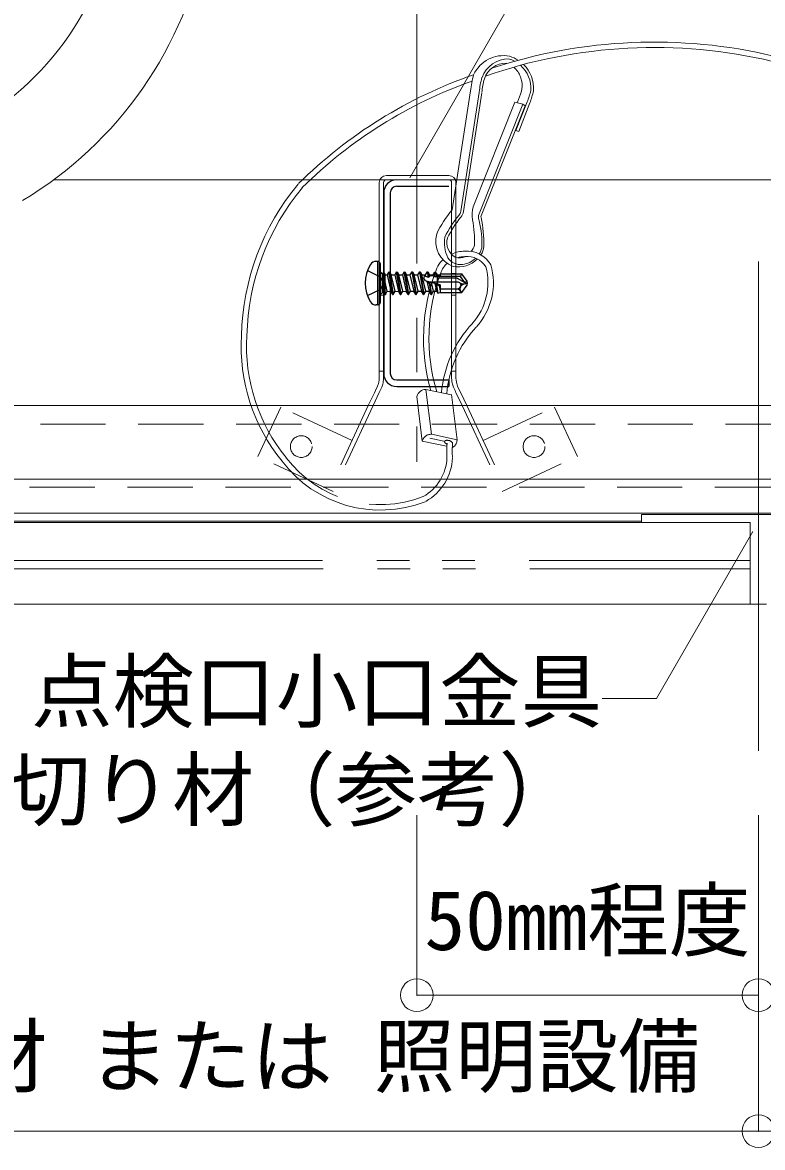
# Model space of a CAD drawing. Units: millimetres on the paper, with parts at other scales. Extents: x -195 to 195, y -140 to 138.
# Drawn here: x 105.04 to 118.65, y -70.45 to -49.77 of the extents above; entities that cross this region are included whole.
import ezdxf
from ezdxf.enums import TextEntityAlignment as Align

# ---------------------------------------------------------------- set-up
doc = ezdxf.new("R2010")
doc.units = ezdxf.units.MM
doc.header["$PDMODE"] = 32
doc.header["$PDSIZE"] = 0.6
for name, pattern in [('CHAIN1', [8, 5, -1, 1, -1]), ('CHAIN2', [12, 9, -1, 1, -1]), ('DASHED1', [1.8, 1.2, -0.6]), ('DOUBLE_CHAIN2', [12.8, 9, -1, 0.6, -0.6, 0.6, -1])]:
    doc.linetypes.add(name, pattern=pattern)
for name, color, linetype, lineweight in [('4-0_中心線', 4, 'CHAIN2', 9), ('4-2_横架材(スタッド)', 3, 'Continuous', 18), ('4-3_Hバー受け', 2, 'Continuous', 25), ('4-4_点検口枠等', 4, 'Continuous', 9), ('4-5_寸法', 4, 'Continuous', 9), ('4-6_文字', 7, 'Continuous', 18), ('4-A_クリップ', 7, 'Continuous', 18), ('4-C_ビス・アンカーボルト・強調図形', 2, 'Continuous', 25), ('4-D_パネル', 4, 'Continuous', 9)]:
    doc.layers.add(name, color=color, linetype=linetype, lineweight=lineweight)
doc.styles.add('ＭＳ ゴシック', font='')
doc.styles.get('ＭＳ ゴシック').set_extended_font_data('MS Gothic')

msp = doc.modelspace()

# ---------------------------------------------------------------- linework, layer by layer
at = {"layer": '4-0_中心線'}
for p, q in [((112.296, -45.197), (112.296, -57.842)), ((118.576, -54.16), (118.576, -63.159))]:
    msp.add_line(p, q, dxfattribs=at)
at = {"layer": '4-2_横架材(スタッド)'}
msp.add_line((136.227, -52.66), (105.619, -52.66), dxfattribs=at)
at = {"layer": '4-3_Hバー受け'}
for p, q in [((111.686, -52.9), (111.686, -56.22)), ((111.806, -52.9), (111.806, -56.22)), ((111.926, -52.78), (112.886, -52.78)), ((111.926, -56.34), (112.886, -56.34)), ((112.886, -56.34), (112.886, -56.46)), ((111.926, -56.46), (112.886, -56.46))]:
    msp.add_line(p, q, dxfattribs=at)
for centre, radius, start, end in [((111.926, -52.9), 0.24, 90, 180), ((111.926, -52.9), 0.12, 90, 180), ((111.926, -56.22), 0.24, 180, 270), ((111.926, -56.22), 0.12, 180, 270)]:
    msp.add_arc(centre, radius, start, end, dxfattribs=at)
at = {"layer": '4-4_点検口枠等'}
for p, q in [((113.283, -51.028), (112.944, -53.212)), ((113.441, -51.053), (113.102, -53.237)), ((113.49, -51.061), (113.152, -53.244)), ((114.099, -51.232), (113.329, -53.155)), ((114.246, -51.268), (113.427, -53.314)), ((114.326, -51.229), (114.116, -51.753)), ((114.373, -51.246), (114.17, -51.774)), ((114.286, -51.303), (113.477, -53.322)), ((114.116, -51.753), (114.17, -51.774)), ((112.462, -56.516), (112.933, -56.615)), ((112.462, -56.516), (112.562, -57.338)), ((133.661, -56.812), (101.96, -56.812)), ((133.392, -58.163), (101.624, -58.163)), ((116.426, -58.935), (101.553, -58.935)), ((133.34, -58.79), (101.56, -58.79)), ((116.426, -58.96), (116.426, -58.81)), ((118.576, -60.46), (118.576, -58.81)), ((118.426, -58.96), (116.426, -58.96)), ((118.426, -60.46), (118.426, -58.96)), ((118.726, -60.46), (118.426, -60.46))]:
    msp.add_line(p, q, dxfattribs=at)
at = {"layer": '4-4_点検口枠等', "linetype": 'DASHED1'}
for p, q in [((112.297, -56.643), (112.396, -57.466)), ((112.932, -56.607), (113.034, -57.438)), ((133.573, -57.15), (101.85, -57.15)), ((112.393, -57.465), (112.838, -57.559)), ((112.791, -57.462), (112.536, -57.412)), ((112.562, -57.338), (113.034, -57.438)), ((133.376, -58.308), (101.605, -58.308))]:
    msp.add_line(p, q, dxfattribs=at)
at = {"layer": '4-4_点検口枠等'}
for points in [[(114.099, -51.232), (114.246, -51.268), (114.286, -51.303)], [(120.726, -58.96), (120.726, -58.81), (116.426, -58.81)]]:
    msp.add_lwpolyline(points, dxfattribs=at)
for centre, radius, start, end in [((116.66, -59.658), 9.429, 76.668, 109.2028), ((116.66, -59.658), 9.529, 76.668, 108.2481), ((113.885, -50.976), 0.598, 78.8468, 155.7005), ((113.99, -50.968), 0.531, 90.3621, 159.1584), ((113.825, -50.982), 0.568, 61.8026, 73.4568), ((113.825, -50.982), 0.618, 57.1301, 73.4568), ((113.934, -50.937), 0.418, 88.8542, 161.1256), ((113.837, -50.888), 0.383, 72.5653, 74.0238), ((113.837, -50.888), 0.383, 17.8489, 51.0623), ((113.825, -50.982), 0.568, 356.3469, 48.6309), ((113.825, -50.982), 0.618, 355.9028, 45.5918), ((116.14, -58.827), 8.568, 109.0763, 134.643), ((116.14, -58.827), 8.468, 109.5115, 134.643), ((115.252, -51.253), 1.982, 164.7104, 173.5041), ((115.252, -51.253), 1.822, 164.9291, 173.5041), ((115.252, -51.253), 1.772, 165.3225, 173.5041), ((115.252, -51.253), 1.772, 165.3225, 173.5041), ((113.81, -50.942), 0.427, 11.9265, 23.7518), ((113.751, -50.914), 0.481, 345.6606, 7.1252), ((112.196, -50.453), 2.103, 338.1827, 343.9904), ((112.196, -50.453), 2.267, 339.9801, 345.5704), ((112.196, -50.453), 2.317, 339.9801, 345.6852), ((113.59, -55.627), 4.52, 140.2801, 178.6933), ((113.59, -55.627), 4.42, 140.2801, 178.6933), ((114.469, -54.505), 1.998, 139.7082, 154.8024), ((114.469, -54.505), 1.839, 139.7082, 154.5247), ((114.469, -54.505), 1.788, 139.7082, 154.209), ((113.008, -53.241), 0.0946, 308.1359, 2.7614), ((112.89, -53.187), 0.268, 323.1719, 347.7254), ((114.224, -53.314), 0.909, 169.9446, 185.2434), ((113.745, -53.316), 0.318, 179.6528, 197.8868), ((113.514, -53.341), 0.0407, 153.0873, 199.5751), ((111.172, -53.801), 2.185, 358.3098, 10.6682), ((111.662, -53.833), 1.829, 357.5494, 13.2568), ((111.139, -53.861), 2.391, 359.3836, 12.23), ((113.133, -53.79), 0.492, 163.8707, 250.1037), ((113.473, -53.809), 0.671, 171.8058, 205.0255), ((113.151, -53.815), 0.306, 163.2055, 242.607), ((113.177, -54.565), 0.592, 89.5324, 114.5673), ((113.222, -54.474), 0.503, 30.1756, 95.8436), ((113.096, -53.787), 0.271, 315.8431, 343.0395), ((113.094, -53.809), 0.408, 328.6112, 345.5296), ((113.175, -53.845), 0.357, 327.0818, 353.3547), ((113.177, -54.565), 0.592, 132.5829, 139.8576), ((113.092, -53.946), 0.271, 212.9658, 245.8452), ((113.063, -53.785), 0.478, 258.2505, 316.1696), ((113.078, -53.846), 0.25, 254.3358, 294.4038), ((113.177, -54.565), 0.492, 89.5324, 106.1605), ((113.094, -53.809), 0.408, 276.0272, 314.0983), ((113.222, -54.474), 0.403, 31.8893, 95.8436), ((115.957, -55.576), 3.539, 159.2053, 195.8281), ((115.957, -55.576), 3.439, 159.1938, 196.6018), ((113.121, -54.491), 0.502, 142.1993, 159.9548), ((113.121, -54.491), 0.403, 142.4876, 160.0435), ((113.177, -54.565), 0.492, 131.1893, 139.6175), ((113.095, -53.95), 0.269, 244.9375, 278.881), ((112.494, -54.554), 1.109, 317.8263, 15.3215), ((112.494, -54.554), 1.209, 317.8263, 15.987), ((114.876, -56.757), 2.135, 136.9341, 175.1506), ((114.876, -56.757), 2.035, 136.9341, 175.5015), ((112.386, -55.727), 3.321, 176.4181, 219.3116), ((112.386, -55.727), 3.221, 176.4181, 219.3116), ((112.457, -56.681), 0.165, 88.3944, 166.8419), ((111.624, -56.465), 2.267, 216.9817, 291.2538)]:
    msp.add_arc(centre, radius, start, end, dxfattribs=at)
at = {"layer": '4-4_点検口枠等', "linetype": 'DASHED1'}
for centre, radius, start, end in [((112.557, -57.503), 0.165, 88.3944, 166.8419), ((112.893, -57.45), 0.141, 293.5702, 4.585), ((115.446, -57.652), 2.599, 176.717, 182.4917), ((115.446, -57.652), 2.499, 176.717, 182.4917), ((111.624, -56.465), 2.167, 216.9817, 291.2538), ((111.99, -57.734), 0.86, 299.2443, 357.9247), ((111.99, -57.734), 0.96, 299.2443, 357.9247)]:
    msp.add_arc(centre, radius, start, end, dxfattribs=at)
msp.add_ellipse((112.878, -57.49), major_axis=(0.0724, -0.0194), ratio=0.5, start_param=0.006707, end_param=4.449167, dxfattribs=at)
at = {"layer": '4-5_寸法'}
for p, q in [((112.296, -67.649), (112.296, -64.342)), ((118.576, -67.649), (118.576, -64.342)), ((118.576, -70.149), (118.576, -66.842)), ((112.296, -67.649), (118.576, -67.649)), ((92.417, -70.149), (118.576, -70.149)), ((118.576, -70.149), (153.576, -70.149))]:
    msp.add_line(p, q, dxfattribs=at)
at = {"layer": '4-5_寸法', "color": 7}
for p in [(112.296, -67.649), (118.576, -67.649), (118.576, -70.149)]:
    msp.add_point(p, dxfattribs=at)
at = {"layer": '4-6_文字'}
for p, q in [((116.163, -45.699), (112.164, -52.627)), ((116.701, -62.193), (118.472, -59.125)), ((116.701, -62.193), (115.701, -62.193))]:
    msp.add_line(p, q, dxfattribs=at)
for radius, end in [(5.526, 53.3618), (7.193, 38.0605)]:
    msp.add_arc((101.35, -46.871), radius, 300.9134, end, dxfattribs=at)
at = {"layer": '4-A_クリップ'}
for p, q in [((111.605, -56.311), (111.605, -52.711)), ((111.685, -56.311), (111.685, -52.711)), ((112.885, -52.581), (111.735, -52.581)), ((111.735, -52.661), (112.885, -52.661)), ((112.935, -56.311), (112.935, -52.711)), ((113.015, -56.311), (113.015, -52.711)), ((112.935, -56.161), (112.935, -52.961)), ((111.605, -56.181), (111.685, -56.181)), ((113.015, -56.181), (112.935, -56.181))]:
    msp.add_line(p, q, dxfattribs=at)
at = {"layer": '4-A_クリップ', "linetype": 'DASHED1'}
for p, q in [((111.685, -54.381), (111.605, -54.381)), ((112.935, -54.381), (113.015, -54.381)), ((111.685, -54.781), (111.605, -54.781)), ((112.935, -54.781), (113.015, -54.781)), ((109.792, -56.837), (109.369, -57.744)), ((111.106, -57.45), (109.792, -56.837)), ((113.513, -57.45), (114.827, -56.837)), ((114.827, -56.837), (115.25, -57.744)), ((110.756, -58.39), (109.369, -57.744)), ((113.863, -58.39), (115.25, -57.744))]:
    msp.add_line(p, q, dxfattribs=at)
at = {"layer": '4-A_クリップ'}
for points in [[(111.605, -56.311), (111.601, -56.336), (111.595, -56.38), (111.589, -56.404), (111.574, -56.452), (111.538, -56.531), (111.514, -56.575)], [(111.685, -56.311), (111.683, -56.333), (111.679, -56.372), (111.675, -56.394), (111.669, -56.416), (111.657, -56.453), (111.649, -56.474), (111.643, -56.487), (111.633, -56.51), (111.627, -56.523), (111.621, -56.535), (111.611, -56.557), (111.605, -56.569)], [(112.935, -56.311), (112.936, -56.333), (112.941, -56.372), (112.945, -56.394), (112.95, -56.416), (112.962, -56.453), (112.97, -56.474), (112.976, -56.487), (112.986, -56.51), (112.992, -56.523), (112.998, -56.535), (113.008, -56.557), (113.014, -56.569)], [(113.015, -56.311), (113.018, -56.336), (113.024, -56.38), (113.03, -56.404), (113.045, -56.452), (113.081, -56.531), (113.105, -56.575)]]:
    msp.add_lwpolyline(points, dxfattribs=at)
at = {"layer": '4-A_クリップ', "linetype": 'DASHED1'}
for points in [[(111.514, -56.575), (111.403, -56.812), (110.683, -58.356)], [(111.605, -56.569), (111.492, -56.811), (110.756, -58.39)], [(113.014, -56.569), (113.128, -56.812), (113.863, -58.39)], [(113.105, -56.575), (113.215, -56.811), (113.936, -58.356)]]:
    msp.add_lwpolyline(points, dxfattribs=at)
for centre in [(110.17, -57.565), (114.45, -57.565)]:
    msp.add_circle(centre, 0.2, dxfattribs=at)
at = {"layer": '4-A_クリップ'}
for centre, radius, start, end in [((111.735, -52.711), 0.13, 90, 180), ((111.735, -52.711), 0.05, 90, 180), ((112.885, -52.711), 0.13, 0, 90), ((112.885, -52.711), 0.05, 0, 90)]:
    msp.add_arc(centre, radius, start, end, dxfattribs=at)
at = {"layer": '4-C_ビス・アンカーボルト・強調図形'}
for p, q in [((111.576, -54.16), (111.546, -54.16)), ((111.576, -54.96), (111.576, -54.16)), ((111.626, -54.91), (111.626, -54.21)), ((111.626, -54.35), (111.657, -54.382)), ((111.657, -54.382), (111.657, -54.739)), ((111.706, -54.383), (111.657, -54.382)), ((111.706, -54.383), (111.706, -54.766)), ((111.774, -54.359), (111.747, -54.406)), ((111.774, -54.359), (111.792, -54.355)), ((111.774, -54.359), (111.849, -54.77)), ((111.792, -54.355), (111.824, -54.41)), ((111.917, -54.359), (111.89, -54.406)), ((111.917, -54.359), (111.935, -54.355)), ((111.917, -54.359), (111.992, -54.77)), ((111.935, -54.355), (111.967, -54.41)), ((112.058, -54.359), (112.031, -54.406)), ((112.058, -54.359), (112.076, -54.355)), ((112.058, -54.359), (112.133, -54.77)), ((112.076, -54.355), (112.108, -54.41)), ((112.204, -54.35), (112.169, -54.41)), ((112.204, -54.35), (112.274, -54.77)), ((112.204, -54.35), (112.214, -54.35)), ((112.214, -54.35), (112.249, -54.41)), ((112.345, -54.35), (112.31, -54.41)), ((112.345, -54.35), (112.415, -54.77)), ((112.345, -54.35), (112.355, -54.35)), ((112.355, -54.35), (112.39, -54.41)), ((112.486, -54.35), (112.451, -54.41)), ((112.486, -54.35), (112.503, -54.451)), ((112.486, -54.35), (112.496, -54.35)), ((112.496, -54.35), (112.513, -54.45)), ((112.496, -54.35), (112.531, -54.41)), ((112.621, -54.361), (112.592, -54.41)), ((112.621, -54.361), (112.634, -54.444)), ((112.621, -54.361), (112.647, -54.368)), ((112.647, -54.368), (112.665, -54.442)), ((112.647, -54.368), (112.672, -54.41)), ((111.706, -54.41), (111.747, -54.41)), ((111.753, -54.71), (111.706, -54.509)), ((111.747, -54.406), (111.815, -54.71)), ((111.894, -54.71), (111.824, -54.41)), ((111.824, -54.41), (111.89, -54.41)), ((111.89, -54.406), (111.958, -54.71)), ((112.037, -54.71), (111.967, -54.41)), ((111.967, -54.41), (112.031, -54.41)), ((112.031, -54.406), (112.099, -54.71)), ((112.178, -54.71), (112.108, -54.41)), ((112.108, -54.41), (112.169, -54.41)), ((112.169, -54.41), (112.24, -54.71)), ((112.319, -54.71), (112.249, -54.41)), ((112.249, -54.41), (112.31, -54.41)), ((112.31, -54.41), (112.381, -54.71)), ((112.46, -54.71), (112.39, -54.41)), ((112.39, -54.41), (112.451, -54.41)), ((112.457, -54.433), (112.432, -54.435)), ((112.726, -54.592), (112.446, -54.517)), ((112.451, -54.41), (112.457, -54.433)), ((112.457, -54.433), (112.503, -54.451)), ((112.478, -54.526), (112.522, -54.71)), ((112.478, -54.526), (112.521, -54.558)), ((112.513, -54.45), (112.503, -54.451)), ((112.513, -54.45), (112.535, -54.429)), ((112.521, -54.558), (112.556, -54.77)), ((112.531, -54.561), (112.521, -54.558)), ((112.535, -54.429), (112.531, -54.41)), ((112.531, -54.41), (112.592, -54.41)), ((112.531, -54.56), (112.563, -54.548)), ((113.059, -54.54), (112.533, -54.54)), ((112.596, -54.426), (112.535, -54.429)), ((112.601, -54.71), (112.563, -54.548)), ((112.592, -54.41), (112.596, -54.426)), ((112.596, -54.426), (112.634, -54.444)), ((112.629, -54.566), (112.663, -54.71)), ((112.629, -54.566), (112.658, -54.595)), ((112.665, -54.442), (112.634, -54.444)), ((112.658, -54.595), (112.682, -54.743)), ((112.703, -54.607), (112.658, -54.595)), ((112.665, -54.442), (112.674, -54.421)), ((112.672, -54.41), (112.726, -54.41)), ((112.674, -54.421), (112.672, -54.41)), ((112.726, -54.419), (112.674, -54.421)), ((112.676, -54.579), (112.676, -54.421)), ((113.098, -54.44), (112.676, -54.44)), ((113.035, -54.47), (112.676, -54.47)), ((112.703, -54.607), (112.714, -54.589)), ((112.726, -54.641), (112.714, -54.589)), ((112.726, -54.39), (113.124, -54.39)), ((112.726, -54.39), (112.726, -54.419)), ((112.726, -54.592), (112.726, -54.73)), ((113.035, -54.47), (113.176, -54.551)), ((113.085, -54.555), (113.059, -54.54)), ((113.098, -54.44), (113.124, -54.39)), ((113.176, -54.551), (113.098, -54.44)), ((113.218, -54.524), (113.124, -54.39)), ((113.218, -54.524), (113.176, -54.551)), ((113.176, -54.551), (113.226, -54.56)), ((113.182, -54.57), (113.226, -54.56)), ((113.226, -54.56), (113.218, -54.524)), ((111.626, -54.77), (111.657, -54.739)), ((111.706, -54.737), (111.657, -54.739)), ((111.706, -54.693), (111.718, -54.77)), ((111.706, -54.756), (111.708, -54.77)), ((111.708, -54.77), (111.706, -54.766)), ((111.708, -54.77), (111.718, -54.77)), ((111.718, -54.77), (111.753, -54.71)), ((111.849, -54.77), (111.815, -54.71)), ((111.849, -54.77), (111.859, -54.77)), ((111.992, -54.77), (111.958, -54.71)), ((111.992, -54.77), (112.002, -54.77)), ((112.133, -54.77), (112.099, -54.71)), ((112.133, -54.77), (112.143, -54.77)), ((112.178, -54.71), (112.24, -54.71)), ((112.274, -54.77), (112.24, -54.71)), ((112.274, -54.77), (112.284, -54.77)), ((112.319, -54.71), (112.381, -54.71)), ((112.415, -54.77), (112.381, -54.71)), ((112.415, -54.77), (112.425, -54.77)), ((112.46, -54.71), (112.522, -54.71)), ((112.556, -54.77), (112.522, -54.71)), ((112.556, -54.77), (112.566, -54.77)), ((112.601, -54.71), (112.663, -54.71)), ((112.682, -54.743), (112.663, -54.71)), ((112.682, -54.743), (112.726, -54.73)), ((112.703, -54.607), (112.726, -54.704)), ((113.02, -54.67), (112.726, -54.67)), ((112.726, -54.73), (113.124, -54.73)), ((113.096, -54.631), (113.101, -54.624)), ((113.101, -54.705), (113.124, -54.73)), ((111.576, -54.96), (111.546, -54.96))]:
    msp.add_line(p, q, dxfattribs=at)
at = {"layer": '4-C_ビス・アンカーボルト・強調図形', "linetype": 'CHAIN1'}
for p, q in [((111.388, -54.33), (111.619, -54.446)), ((111.68, -54.56), (111.619, -54.446)), ((111.68, -54.56), (111.619, -54.675)), ((111.388, -54.79), (111.619, -54.675))]:
    msp.add_line(p, q, dxfattribs=at)
at = {"layer": '4-C_ビス・アンカーボルト・強調図形'}
for points in [[(111.792, -54.355), (111.859, -54.77), (111.894, -54.71)], [(111.935, -54.355), (112.002, -54.77), (112.037, -54.71)], [(112.076, -54.355), (112.143, -54.77), (112.178, -54.71)], [(112.214, -54.35), (112.284, -54.77), (112.319, -54.71)], [(112.355, -54.35), (112.425, -54.77), (112.46, -54.71)], [(112.531, -54.56), (112.566, -54.77), (112.601, -54.71)], [(113.124, -54.73), (113.218, -54.596), (113.226, -54.56)], [(111.751, -54.715), (111.813, -54.71), (111.815, -54.71)], [(111.894, -54.715), (111.956, -54.71), (111.958, -54.71)], [(112.035, -54.715), (112.097, -54.71), (112.099, -54.71)]]:
    msp.add_lwpolyline(points, dxfattribs=at)
for centre, radius, start, end in [((111.546, -54.28), 0.12, 90, 148.1092), ((111.576, -54.21), 0.05, 360, 90), ((111.996, -54.56), 0.65, 148.1092, 211.8908), ((112.501, -54.465), 0.075, 156.0793, 223.5446), ((113.061, -54.597), 0.0479, 325, 60), ((113.153, -54.439), 0.134, 240, 282.5), ((113.211, -54.701), 0.134, 102.5, 145), ((113.02, -54.578), 0.0921, 270, 325), ((113.02, -54.78), 0.11, 42.8457, 90), ((113.144, -54.665), 0.0594, 145, 222.8457), ((111.546, -54.84), 0.12, 211.8908, 270), ((111.576, -54.91), 0.05, 270, 360)]:
    msp.add_arc(centre, radius, start, end, dxfattribs=at)
at = {"layer": '4-D_パネル'}
for p, q in [((101.552, -58.96), (118.426, -58.96)), ((101.656, -60.46), (118.426, -60.46))]:
    msp.add_line(p, q, dxfattribs=at)
at = {"layer": '4-D_パネル', "linetype": 'DOUBLE_CHAIN2'}
for p, q in [((101.561, -59.66), (118.426, -59.66)), ((101.572, -59.81), (118.426, -59.81))]:
    msp.add_line(p, q, dxfattribs=at)

# ---------------------------------------------------------------- texts
at = {"layer": '4-5_寸法', "style": 'ＭＳ ゴシック'}
for s, p in [('50mm程度', (112.436, -67.149)), ('開閉しない仕上材 または 照明設備', (93.496, -69.649))]:
    msp.add_text(s, height=1.1, dxfattribs=at).set_placement(p, align=Align.BOTTOM_LEFT)
at = {"layer": '4-6_文字', "style": 'ＭＳ ゴシック'}
for s, p in [('点検口小口金具', (105.201, -62.943)), ('照明設備用見切り材（参考）', (95.796, -64.751))]:
    msp.add_text(s, height=1.1, dxfattribs=at).set_placement(p, align=Align.BOTTOM_LEFT)

doc.saveas('drawing.dxf')
